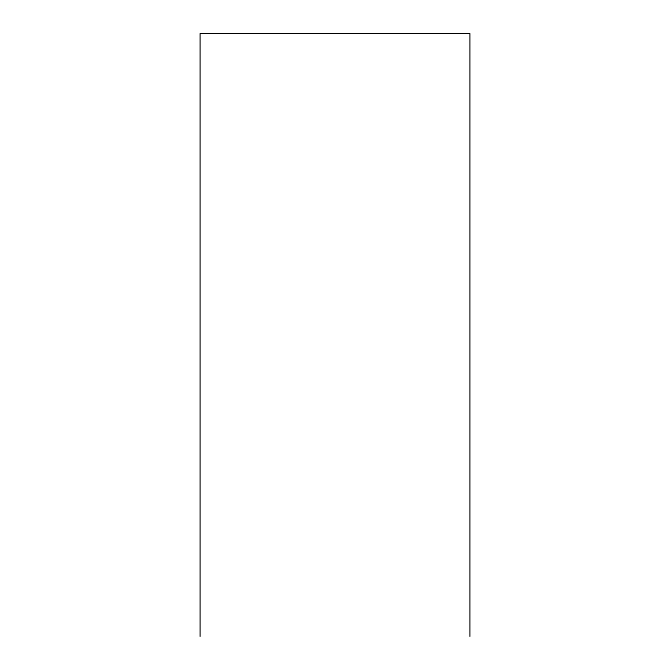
<?xml version="1.0" encoding="UTF-8"?>
<svg xmlns="http://www.w3.org/2000/svg" width="670" height="670" viewBox="0 0 670 670"><rect width="100%" height="100%" fill="white"/><g stroke="black" fill="none" stroke-linecap="round" stroke-linejoin="round"><path stroke-width="1" d="M469.846 636.5L469.846 33.5L200.154 33.5L200.154 636.5"/></g></svg>
